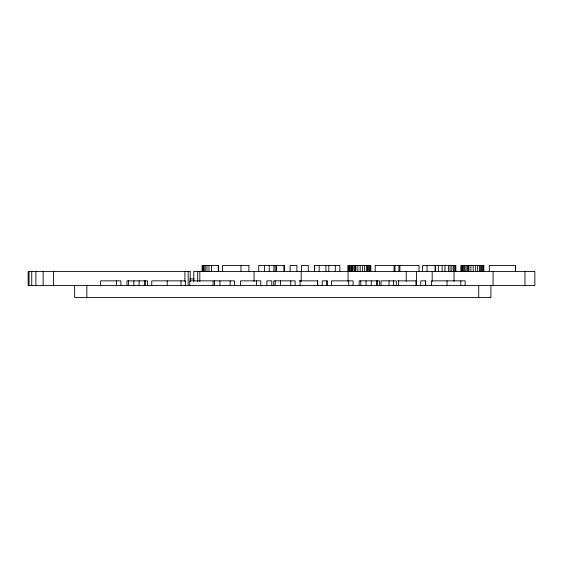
<?xml version="1.0" encoding="UTF-8"?>
<svg xmlns="http://www.w3.org/2000/svg" width="563" height="563" viewBox="0 0 563 563"><rect width="100%" height="100%" fill="white"/><g stroke="black" fill="none" stroke-linecap="round" stroke-linejoin="round"><path stroke-width="0.84" d="M248.945 265.433L222.603 265.433L222.603 271.415M515.588 271.415L515.588 265.433L489.282 265.433L489.296 271.415M189.759 278.903L194.094 278.903M212.786 280.853L189.773 280.853L189.773 285.575M299.143 280.853L317.771 280.853L317.771 285.575M397.675 280.853L416.303 280.853L416.303 285.575M524.962 271.415L524.962 285.575M515.553 265.433L515.532 271.415M493.075 271.415L493.075 285.575M490.915 285.575L490.915 297.567L74.647 297.567L74.647 285.575M483.842 271.415L483.842 265.433L461.104 265.433L461.104 271.415M483.357 265.433L483.357 271.415M482.618 265.433L482.618 271.415M481.421 265.433L481.421 271.415M480.612 265.433L480.612 271.415M479.402 265.433L479.402 271.415M478.719 285.575L478.719 297.567M477.656 265.433L477.656 271.415M475.629 265.433L475.629 271.415M473.187 265.433L473.187 271.415M470.893 265.433L470.893 271.415M468.951 265.433L468.951 271.415M468.106 265.433L468.106 271.415M467.114 265.433L467.114 271.415M465.84 265.433L465.84 271.415M465.151 285.575L465.151 280.853L431.582 280.853L431.582 285.575M464.433 265.433L464.433 271.415M463.37 265.433L463.37 271.415M462.512 265.433L462.512 271.415M461.822 265.433L461.822 271.415M461.224 265.433L461.224 271.415M460.815 280.853L460.815 285.575M455.826 271.415L455.826 265.433L422.581 265.433L422.623 271.415M455.573 265.433L455.573 271.415M455.446 265.433L455.446 271.415M454.623 265.433L454.623 271.415M454.031 271.415L454.031 281.409M453.377 265.433L453.377 271.415M451.836 265.433L451.836 271.415M450.048 265.433L450.048 271.415M448.43 265.433L448.43 271.415M447.029 280.853L447.029 285.575M444.946 265.433L444.946 271.415M442.124 265.433L442.124 271.415M438.359 265.433L438.359 271.415M435.305 265.433L435.305 271.352M435.178 265.433L435.178 271.415M432.18 271.415L432.18 281.409M427.064 265.433L427.064 271.415M425.705 285.575L425.705 280.853L420.772 280.853L420.772 285.575M425.41 280.853L425.41 285.575M419.041 271.415L419.041 265.433L375.211 265.433L375.211 271.415M416.5 271.415L416.5 285.575M416.071 280.853L416.071 285.575M406.247 271.415L406.247 281.409M399.885 265.433L399.885 271.415M398.9 265.433L398.9 271.352M398.618 280.853L398.618 285.575M396.289 285.575L396.289 280.853L381.052 280.853L381.052 285.575M395.008 265.433L395.008 271.352M394.023 265.433L394.023 271.415M393.361 280.853L393.361 285.575M389.026 280.853L389.026 285.575M379.645 285.575L379.645 280.853L359.152 280.853L359.152 285.575M377.548 280.853L377.548 285.575M376.534 280.853L376.534 285.575M371.277 280.853L371.277 285.575M370.827 271.415L370.827 265.433L348.089 265.433L348.089 271.415M370.341 265.433L370.341 271.415M369.602 265.433L369.602 271.415M368.406 265.433L368.406 271.415M367.597 265.433L367.597 271.415M367.421 265.433L367.421 271.415M366.386 265.433L366.386 271.352M366.041 280.853L366.041 285.575M364.641 265.433L364.641 271.352M362.614 265.433L362.614 271.352M360.784 280.853L360.784 285.575M360.172 265.433L360.172 271.352M357.878 265.433L357.878 271.352M355.936 265.433L355.936 271.352M355.091 265.433L355.091 271.352M354.099 265.433L354.099 271.352M353.064 285.575L353.064 280.853L331.466 280.853L331.466 285.575M352.825 265.433L352.825 271.352M351.981 265.433L351.981 271.415M351.418 265.433L351.418 271.415M350.355 265.433L350.355 271.415M349.496 265.433L349.496 271.415M348.814 265.433L348.814 271.415M348.729 280.853L348.729 285.575M348.208 265.433L348.208 271.415M348.04 271.415L348.04 281.409M339.904 271.415L339.904 265.433L314.414 265.433L314.414 271.415M335.295 265.433L335.295 271.415M328.792 265.433L328.792 271.352M327.173 285.575L327.173 280.853L322.24 280.853L322.24 285.575M326.878 280.853L326.878 285.575M325.921 265.433L325.921 271.352M319.144 265.433L319.144 271.415M317.539 280.853L317.539 285.575M314.492 265.433L314.492 271.415M308.278 271.415L308.278 265.433L301.515 265.433L301.515 271.415M301.191 271.415L301.191 281.409M300.086 280.853L300.086 285.575M296.891 271.415L296.891 265.433L290.135 265.433L290.135 271.415M295.111 285.575L295.111 280.853L273.759 280.853L273.759 285.575M290.775 280.853L290.775 285.575M284.209 271.415L284.209 265.433L258.713 265.433L258.713 271.415M284.132 265.433L284.132 271.415M280.585 280.853L280.585 285.575M276.63 265.433L276.63 271.415M276.524 265.433L276.524 271.415M275.23 265.433L275.23 271.415M275.187 280.853L275.187 285.575M273.914 265.433L273.914 271.415M271.802 285.575L271.802 280.853L266.869 280.853L266.869 285.575M269.241 265.433L269.241 271.415M264.568 265.433L264.568 271.415M260.803 285.575L260.803 280.853L240.563 280.853L240.563 285.575M256.468 280.853L256.468 285.575M254.068 271.415L254.068 281.409M248.895 265.433L248.895 271.415M240.957 265.433L240.957 271.415M234.475 285.575L234.475 280.853L213.131 280.853L213.131 285.575M230.14 280.853L230.14 285.575M219.957 280.853L219.957 285.575M218.458 271.415L218.458 265.433L202.117 265.433L202.117 271.415M218.254 265.433L218.254 271.415M214.559 280.853L214.559 285.575M211.491 265.433L211.491 271.415M208.993 265.433L208.993 271.415M206.98 265.433L206.98 271.415M205.235 265.433L205.235 271.415M204.059 265.433L204.059 271.415M203.271 265.433L203.271 271.415M202.75 265.433L202.75 271.415M202.399 265.433L202.384 271.415M199.816 271.415L199.816 281.409M197.697 271.415L197.697 281.409M193.785 281.409L193.785 271.415L534.85 271.415L534.85 285.575L28.15 285.575L28.15 271.415L190.231 271.415L190.231 281.409M188.176 271.415L188.176 285.575M185.326 285.575L185.326 280.853L151.764 280.853L151.764 285.575M184.903 271.415L184.903 281.409M180.99 280.853L180.99 285.575M167.204 280.853L167.204 285.575M147.471 285.575L147.471 280.853L126.978 280.853L126.978 285.575M145.374 280.853L145.374 285.575M144.36 280.853L144.36 285.575M139.103 280.853L139.103 285.575M133.874 280.853L133.874 285.575M128.617 280.853L128.617 285.575M120.89 285.575L120.89 280.853L100.65 280.853L100.65 285.575M116.562 280.853L116.562 285.575M86.843 285.575L86.843 297.567M53.534 271.415L53.534 285.575M43.133 271.415L43.133 285.575M35.905 271.415L35.905 285.575M31.732 271.415L31.732 285.575M29.051 271.415L29.051 285.575"/></g></svg>
